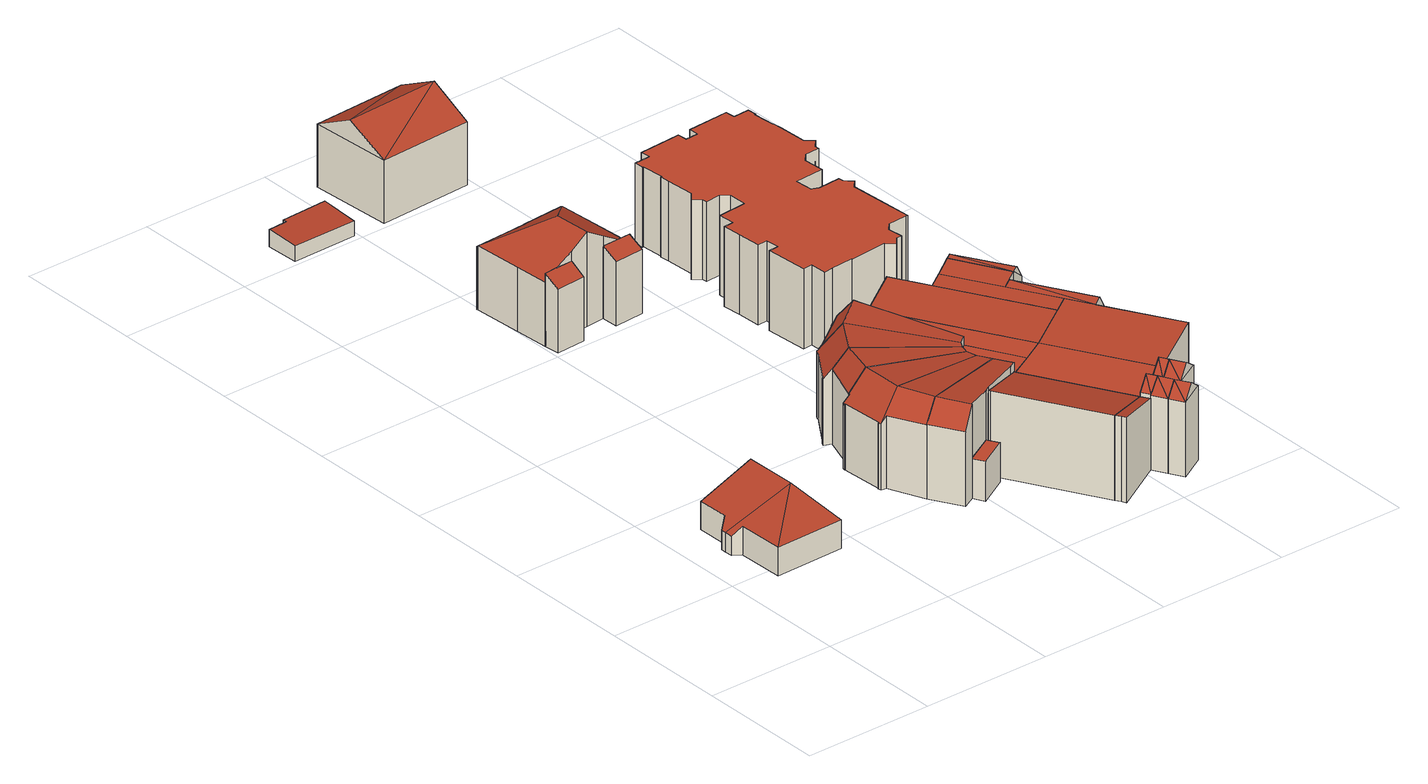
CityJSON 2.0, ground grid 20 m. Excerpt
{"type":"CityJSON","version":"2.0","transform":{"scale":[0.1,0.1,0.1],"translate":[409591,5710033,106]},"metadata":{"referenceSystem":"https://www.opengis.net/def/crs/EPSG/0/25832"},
"CityObjects":{
"building1":{"type":"Building","attributes":{"Gemeindeschluessel":"05978036","Geometrietyp2DReferenz":"3000","function":"31001_3060","roofType":"3200","measuredHeight":10.34},"geometry":[{"type":"MultiSurface","lod":"2","boundaries":[[[0,1,2,3]],[[1,4,5,2]],[[4,6,7,5]],[[6,8,9,7]],[[8,10,11,9]],[[10,12,13,11]],[[12,14,15,13]],[[14,16,17,15]],[[16,18,19,17]],[[18,0,3,19]],[[14,12,20]],[[8,6,21]],[[10,8,21,20]],[[12,10,20]],[[6,4,1,0,20,21]],[[0,18,16,14,20]],[[3,2,5,7,9,11,13,15,17,19]]],"semantics":{"surfaces":[{"type":"WallSurface"},{"type":"RoofSurface"},{"type":"GroundSurface"}],"values":[0,0,0,0,0,0,0,0,0,0,1,1,1,1,1,1,2]}}]},
"building2":{"type":"Building","attributes":{"Gemeindeschluessel":"05978036","Geometrietyp2DReferenz":"3000","function":"31001_2460","roofType":"2100","measuredHeight":2.65},"geometry":[{"type":"MultiSurface","lod":"2","boundaries":[[[22,23,24,25]],[[23,26,27,24]],[[26,28,29,27]],[[28,30,31,29]],[[30,32,33,31]],[[32,34,35,33]],[[34,22,25,35]],[[34,32,30,28,26,23,22]],[[25,24,27,29,31,33,35]]],"semantics":{"surfaces":[{"type":"WallSurface"},{"type":"RoofSurface"},{"type":"GroundSurface"}],"values":[0,0,0,0,0,0,0,1,2]}}]},
"building3":{"type":"Building","attributes":{"Gemeindeschluessel":"05978036","Geometrietyp2DReferenz":"3000","function":"31001_1000"},"children":["building3-1","building3-2","building3-3"]},
"building3-1":{"type":"BuildingPart","attributes":{"roofType":"2100","measuredHeight":11},"parents":["building3"],"geometry":[{"type":"MultiSurface","lod":"2","boundaries":[[[36,37,38,39]],[[40,41,42,43,44]],[[41,36,39,42]],[[41,40,45,37,36]],[[39,38,43,42]],[[44,45,40]],[[43,38,37,45,44]]],"semantics":{"surfaces":[{"type":"WallSurface"},{"type":"RoofSurface"},{"type":"GroundSurface"},{"type":"ClosureSurface"}],"values":[0,0,0,1,2,0,3]}}]},
"building3-2":{"type":"BuildingPart","attributes":{"roofType":"5000","measuredHeight":14.29},"parents":["building3"],"geometry":[{"type":"MultiSurface","lod":"2","boundaries":[[[46,47,48,38,37]],[[47,49,50,51,48]],[[52,53,54,55]],[[53,56,57,54]],[[56,58,59,57]],[[58,60,61,59]],[[60,62,63,61]],[[62,64,65,63]],[[64,66,67,65]],[[66,68,69,67]],[[68,70,71,69]],[[70,72,73,71]],[[72,44,43,73]],[[70,68,66,64,62,60,58,56,74]],[[56,53,52,75,49,47,74]],[[47,46,45,44,72,70,74]],[[38,48,51,55,54,57,59,61,63,65,67,69,71,73,43]],[[75,50,49]],[[52,55,51,50,75]],[[37,45,46]],[[38,43,44,45,37]]],"semantics":{"surfaces":[{"type":"WallSurface"},{"type":"RoofSurface"},{"type":"GroundSurface"},{"type":"ClosureSurface"}],"values":[0,0,0,0,0,0,0,0,0,0,0,0,0,1,1,1,2,0,3,0,3]}}]},
"building3-3":{"type":"BuildingPart","attributes":{"roofType":"2100","measuredHeight":11.07},"parents":["building3"],"geometry":[{"type":"MultiSurface","lod":"2","boundaries":[[[50,76,77,51]],[[76,78,79,77]],[[78,80,52,55,79]],[[80,78,76,50,75]],[[51,77,79,55]],[[75,52,80]],[[51,55,52,75,50]]],"semantics":{"surfaces":[{"type":"WallSurface"},{"type":"RoofSurface"},{"type":"GroundSurface"},{"type":"ClosureSurface"}],"values":[0,0,0,1,2,0,3]}}]},
"building4":{"type":"Building","attributes":{"name":"Gesamtschule","Gemeindeschluessel":"05978036","Geometrietyp2DReferenz":"3000","function":"31001_3021"},"children":["building4-1","building4-2","building4-3","building4-4","building4-5","building4-6","building4-7","building4-8","building4-9","building4-10","building4-11","building4-12","building4-13","building4-14","building4-15","building4-16","building4-17","building4-18","building4-19","building4-20","building4-21","building4-22","building4-23","building4-24"]},
"building4-1":{"type":"BuildingPart","attributes":{"roofType":"3100","measuredHeight":12.97},"parents":["building4"],"geometry":[{"type":"MultiSurface","lod":"2","boundaries":[[[81,82,83]],[[83,84,85]],[[84,83,82]],[[81,85,86]],[[85,81,83]],[[87,88,89,90]],[[91,92,84,82]],[[91,88,87,92]],[[93,91,82,81]],[[89,88,91,93]],[[81,86,90,89,93]],[[86,84,92,87,90]],[[84,86,85]]],"semantics":{"surfaces":[{"type":"WallSurface"},{"type":"RoofSurface"},{"type":"GroundSurface"},{"type":"ClosureSurface"}],"values":[0,1,1,1,1,2,0,3,0,3,3,3,3]}}]},
"building4-2":{"type":"BuildingPart","attributes":{"roofType":"2100","measuredHeight":10.66},"parents":["building4"],"geometry":[{"type":"MultiSurface","lod":"2","boundaries":[[[94,95,96,97]],[[95,98,99,96]],[[98,100,101,99]],[[100,98,95,94]],[[97,96,99,101]],[[97,101,100,94]]],"semantics":{"surfaces":[{"type":"WallSurface"},{"type":"RoofSurface"},{"type":"GroundSurface"},{"type":"ClosureSurface"}],"values":[0,0,0,1,2,3]}}]},
"building4-3":{"type":"BuildingPart","attributes":{"roofType":"2100","measuredHeight":12.36},"parents":["building4"],"geometry":[{"type":"MultiSurface","lod":"2","boundaries":[[[102,103,104,105]],[[106,107,108,102,105]],[[104,103,109,110,111]],[[107,110,109,108]],[[108,109,103,102]],[[106,111,110,107]],[[105,104,111,106]]],"semantics":{"surfaces":[{"type":"WallSurface"},{"type":"RoofSurface"},{"type":"GroundSurface"},{"type":"ClosureSurface"}],"values":[0,1,2,3,3,3,3]}}]},
"building4-4":{"type":"BuildingPart","attributes":{"roofType":"3100","measuredHeight":14.28},"parents":["building4"],"geometry":[{"type":"MultiSurface","lod":"2","boundaries":[[[112,113,114,115]],[[113,116,117,114]],[[118,116,113,112,119]],[[119,120,121,118]],[[122,115,114,117,123,124,125]],[[112,115,122,119]],[[118,123,117,116]],[[121,126,124,123,118]],[[120,127,126,121]],[[127,125,124,126]],[[119,122,125,127,120]]],"semantics":{"surfaces":[{"type":"WallSurface"},{"type":"RoofSurface"},{"type":"GroundSurface"},{"type":"ClosureSurface"}],"values":[0,0,1,1,2,3,3,3,0,3,3]}}]},
"building4-5":{"type":"BuildingPart","attributes":{"roofType":"3100","measuredHeight":12.97},"parents":["building4"],"geometry":[{"type":"MultiSurface","lod":"2","boundaries":[[[128,129,130,131]],[[132,133,134,135]],[[133,128,131,134]],[[128,133,136]],[[137,128,136]],[[128,137,129]],[[132,136,133]],[[136,132,137]],[[131,130,135,134]],[[129,132,135,130]],[[132,129,137]]],"semantics":{"surfaces":[{"type":"WallSurface"},{"type":"RoofSurface"},{"type":"GroundSurface"},{"type":"ClosureSurface"}],"values":[0,0,0,0,1,1,1,1,2,3,3]}}]},
"building4-6":{"type":"BuildingPart","attributes":{"roofType":"1000","measuredHeight":10.76},"parents":["building4"],"geometry":[{"type":"MultiSurface","lod":"2","boundaries":[[[138,91,93,139,140,141]],[[142,143,89,88,144,145]],[[140,139,143,142]],[[88,89,93,91]],[[89,143,139,93]],[[138,144,88,91]],[[141,145,144,138]],[[142,145,141,140]]],"semantics":{"surfaces":[{"type":"RoofSurface"},{"type":"GroundSurface"},{"type":"ClosureSurface"}],"values":[0,1,2,2,2,2,2,2]}}]},
"building4-7":{"type":"BuildingPart","attributes":{"roofType":"3100","measuredHeight":13.16},"parents":["building4"],"geometry":[{"type":"MultiSurface","lod":"2","boundaries":[[[146,147,148,149]],[[147,150,151,148]],[[152,146,149,153]],[[150,147,154]],[[146,152,155]],[[155,147,146]],[[147,155,154]],[[155,150,154]],[[150,155,152]],[[149,148,151,153]],[[150,152,153,151]]],"semantics":{"surfaces":[{"type":"WallSurface"},{"type":"RoofSurface"},{"type":"GroundSurface"},{"type":"ClosureSurface"}],"values":[0,0,0,0,0,1,1,1,1,2,3]}}]},
"building4-8":{"type":"BuildingPart","attributes":{"roofType":"1000","measuredHeight":6.06},"parents":["building4"],"geometry":[{"type":"MultiSurface","lod":"2","boundaries":[[[156,157,158,159]],[[160,161,162,163]],[[161,156,159,162]],[[161,160,164,157,156]],[[159,158,165,163,162]],[[163,165,164,160]],[[165,158,157,164]]],"semantics":{"surfaces":[{"type":"WallSurface"},{"type":"RoofSurface"},{"type":"GroundSurface"},{"type":"ClosureSurface"}],"values":[0,0,0,1,2,3,3]}}]},
"building4-9":{"type":"BuildingPart","attributes":{"roofType":"3100","measuredHeight":14.28},"parents":["building4"],"geometry":[{"type":"MultiSurface","lod":"2","boundaries":[[[166,167,168,169]],[[167,170,171,168]],[[170,172,173,171]],[[172,174,175,173]],[[174,176,177,175]],[[176,178,179,177]],[[180,166,169,181]],[[182,183,184,185]],[[185,178,176,174,172,170,167,166,180,182]],[[168,171,173,175,177,179,186,187,188,189,181,169]],[[185,186,179,178]],[[184,190,185]],[[190,191,187,186,185]],[[183,192,191,190,184]],[[192,188,187,191]],[[182,189,188,192,183]],[[182,180,181,189]]],"semantics":{"surfaces":[{"type":"WallSurface"},{"type":"RoofSurface"},{"type":"GroundSurface"},{"type":"ClosureSurface"}],"values":[0,0,0,0,0,0,0,1,1,2,3,0,3,0,3,3,3]}}]},
"building4-10":{"type":"BuildingPart","attributes":{"roofType":"3100","measuredHeight":14.28},"parents":["building4"],"geometry":[{"type":"MultiSurface","lod":"2","boundaries":[[[193,180,181,194]],[[182,180,193,195]],[[195,196,197,182]],[[198,194,181,189,188,199]],[[193,194,198,195]],[[180,182,189,181]],[[197,183,182]],[[183,192,188,189,182]],[[196,200,192,183,197]],[[200,199,188,192]],[[195,198,199,200,196]]],"semantics":{"surfaces":[{"type":"WallSurface"},{"type":"RoofSurface"},{"type":"GroundSurface"},{"type":"ClosureSurface"}],"values":[0,1,1,2,3,3,0,3,0,3,3]}}]},
"building4-11":{"type":"BuildingPart","attributes":{"roofType":"2100","measuredHeight":12.36},"parents":["building4"],"geometry":[{"type":"MultiSurface","lod":"2","boundaries":[[[201,202,203,204]],[[202,205,206,203]],[[139,205,202,201,107,106,140]],[[142,111,110,204,203,206,143]],[[107,110,111,106]],[[111,142,140,106]],[[107,201,204,110]],[[206,205,139,143]],[[139,140,142,143]]],"semantics":{"surfaces":[{"type":"WallSurface"},{"type":"RoofSurface"},{"type":"GroundSurface"},{"type":"ClosureSurface"}],"values":[0,0,1,2,3,3,3,3,3]}}]},
"building4-12":{"type":"BuildingPart","attributes":{"roofType":"3100","measuredHeight":12.97},"parents":["building4"],"geometry":[{"type":"MultiSurface","lod":"2","boundaries":[[[207,208,209,210]],[[208,132,135,209]],[[132,208,211]],[[207,211,208]],[[211,207,212]],[[212,132,211]],[[132,212,86]],[[210,209,135,90]],[[132,86,90,135]],[[86,207,210,90]],[[207,86,212]]],"semantics":{"surfaces":[{"type":"WallSurface"},{"type":"RoofSurface"},{"type":"GroundSurface"},{"type":"ClosureSurface"}],"values":[0,0,0,1,1,1,1,2,3,3,3]}}]},
"building4-13":{"type":"BuildingPart","attributes":{"roofType":"3100","measuredHeight":14.28},"parents":["building4"],"geometry":[{"type":"MultiSurface","lod":"2","boundaries":[[[213,214,215,179,178]],[[214,216,94,97,215]],[[217,218,219,101,100]],[[218,220,221,222,219]],[[218,217,216,214,213,185]],[[185,190,223,220,218]],[[187,186,179,215,97,101,219,222,224]],[[185,186,187,191,190]],[[213,178,185]],[[178,179,186,185]],[[100,94,216,217]],[[100,101,97,94]],[[223,225,221,220]],[[225,224,222,221]],[[190,191,225,223]],[[191,187,224,225]]],"semantics":{"surfaces":[{"type":"WallSurface"},{"type":"RoofSurface"},{"type":"GroundSurface"},{"type":"ClosureSurface"}],"values":[0,0,0,0,1,1,2,3,0,3,0,3,0,3,0,3]}}]},
"building4-14":{"type":"BuildingPart","attributes":{"roofType":"2100","measuredHeight":11.96},"parents":["building4"],"geometry":[{"type":"MultiSurface","lod":"2","boundaries":[[[226,227,228,229]],[[227,105,104,228]],[[227,226,140,106,105]],[[104,111,142,229,228]],[[106,111,104,105]],[[111,106,140,142]],[[226,229,142,140]]],"semantics":{"surfaces":[{"type":"WallSurface"},{"type":"RoofSurface"},{"type":"GroundSurface"},{"type":"ClosureSurface"}],"values":[0,0,1,2,3,3,3]}}]},
"building4-15":{"type":"BuildingPart","attributes":{"roofType":"1000","measuredHeight":10.76},"parents":["building4"],"geometry":[{"type":"MultiSurface","lod":"2","boundaries":[[[126,127,230,231,232,138,141,225,191,192,200]],[[199,188,187,224,145,144,233,234,235,125,124]],[[188,199,200,192]],[[187,188,192,191]],[[224,187,191,225]],[[225,141,145,224]],[[141,138,144,145]],[[232,233,144,138]],[[234,233,232,231]],[[235,234,231,230]],[[125,235,230,127]],[[124,125,127,126]],[[199,124,126,200]]],"semantics":{"surfaces":[{"type":"RoofSurface"},{"type":"GroundSurface"},{"type":"ClosureSurface"}],"values":[0,1,2,2,2,2,2,2,2,2,2,2,2]}}]},
"building4-16":{"type":"BuildingPart","attributes":{"roofType":"3100","measuredHeight":14.28},"parents":["building4"],"geometry":[{"type":"MultiSurface","lod":"2","boundaries":[[[116,236,237,117]],[[236,238,239,237]],[[238,240,241,239]],[[240,242,243,241]],[[242,244,245,243]],[[244,246,247,245]],[[246,248,193,194,247]],[[195,248,246,244,242,240,238,236,116,118]],[[118,121,196,195]],[[123,117,237,239,241,243,245,247,194,198,199,124]],[[116,117,123,118]],[[195,193,248]],[[195,198,194,193]],[[196,200,199,198,195]],[[121,126,200,196]],[[126,124,199,200]],[[118,123,124,126,121]]],"semantics":{"surfaces":[{"type":"WallSurface"},{"type":"RoofSurface"},{"type":"GroundSurface"},{"type":"ClosureSurface"}],"values":[0,0,0,0,0,0,0,1,1,2,3,0,3,3,0,3,3]}}]},
"building4-17":{"type":"BuildingPart","attributes":{"roofType":"1000","measuredHeight":10.76},"parents":["building4"],"geometry":[{"type":"MultiSurface","lod":"2","boundaries":[[[221,249,250,222]],[[249,251,252,250]],[[251,226,229,252]],[[226,251,249,221,225,141,140]],[[142,145,224,222,250,252,229]],[[141,145,142,140]],[[222,224,225,221]],[[224,145,141,225]],[[226,140,142,229]]],"semantics":{"surfaces":[{"type":"WallSurface"},{"type":"RoofSurface"},{"type":"GroundSurface"},{"type":"ClosureSurface"}],"values":[0,0,0,1,2,3,3,3,3]}}]},
"building4-18":{"type":"BuildingPart","attributes":{"roofType":"3100","measuredHeight":12.58},"parents":["building4"],"geometry":[{"type":"MultiSurface","lod":"2","boundaries":[[[253,254,255,151]],[[254,201,204,255]],[[201,254,256]],[[257,254,253]],[[254,257,256]],[[257,201,256]],[[201,257,108,107]],[[151,255,204,110,109]],[[109,110,107,108]],[[110,204,201,107]],[[253,151,109,108]],[[253,108,257]]],"semantics":{"surfaces":[{"type":"WallSurface"},{"type":"RoofSurface"},{"type":"GroundSurface"},{"type":"ClosureSurface"}],"values":[0,0,0,1,1,1,1,2,3,3,3,3]}}]},
"building4-19":{"type":"BuildingPart","attributes":{"roofType":"3100","measuredHeight":12.97},"parents":["building4"],"geometry":[{"type":"MultiSurface","lod":"2","boundaries":[[[129,258,259,260,130]],[[85,129,137]],[[129,85,258]],[[86,137,132]],[[137,86,85]],[[130,260,87,90,135]],[[92,259,258,84]],[[86,90,87,92,84]],[[92,87,260,259]],[[86,132,135,90]],[[132,129,130,135]],[[85,84,258]],[[86,84,85]],[[129,132,137]]],"semantics":{"surfaces":[{"type":"WallSurface"},{"type":"RoofSurface"},{"type":"GroundSurface"},{"type":"ClosureSurface"}],"values":[0,1,1,1,1,2,0,3,3,3,3,0,3,3]}}]},
"building4-20":{"type":"BuildingPart","attributes":{"roofType":"2100","measuredHeight":12.89},"parents":["building4"],"geometry":[{"type":"MultiSurface","lod":"2","boundaries":[[[259,261,262,260]],[[261,263,264,262]],[[263,265,266,264]],[[92,91,265,263,261,259]],[[260,262,264,266,88,87]],[[91,88,266,265]],[[87,88,91,92]],[[87,92,259,260]]],"semantics":{"surfaces":[{"type":"WallSurface"},{"type":"RoofSurface"},{"type":"GroundSurface"},{"type":"ClosureSurface"}],"values":[0,0,0,1,2,3,3,3]}}]},
"building4-21":{"type":"BuildingPart","attributes":{"roofType":"2100","measuredHeight":13.06},"parents":["building4"],"geometry":[{"type":"MultiSurface","lod":"2","boundaries":[[[102,152,153,103]],[[108,150,152,102]],[[103,153,151,109]],[[152,150,253,151,153]],[[108,257,253,150]],[[108,109,151,253]],[[108,253,257]],[[108,102,103,109]]],"semantics":{"surfaces":[{"type":"WallSurface"},{"type":"RoofSurface"},{"type":"GroundSurface"},{"type":"ClosureSurface"}],"values":[0,1,2,3,0,3,3,3]}}]},
"building4-22":{"type":"BuildingPart","attributes":{"roofType":"3100","measuredHeight":12.97},"parents":["building4"],"geometry":[{"type":"MultiSurface","lod":"2","boundaries":[[[267,207,210,206,205]],[[267,81,268]],[[267,212,207]],[[212,267,268]],[[268,86,212]],[[86,268,81]],[[206,210,90,89,143]],[[207,86,90,210]],[[86,81,93,89,90]],[[205,139,93,81,267]],[[89,93,139,143]],[[205,206,143,139]],[[86,207,212]]],"semantics":{"surfaces":[{"type":"WallSurface"},{"type":"RoofSurface"},{"type":"GroundSurface"},{"type":"ClosureSurface"}],"values":[0,0,1,1,1,1,2,3,3,0,3,3,3]}}]},
"building4-23":{"type":"BuildingPart","attributes":{"roofType":"2100","measuredHeight":12.89},"parents":["building4"],"geometry":[{"type":"MultiSurface","lod":"2","boundaries":[[[269,231,234]],[[265,270,271,266]],[[270,272,273,271]],[[272,270,265,91,138,232,269]],[[234,233,144,88,266,271,273]],[[232,231,269]],[[233,234,231,232]],[[144,233,232,138]],[[91,88,144,138]],[[266,88,91,265]],[[269,234,273,272]]],"semantics":{"surfaces":[{"type":"WallSurface"},{"type":"RoofSurface"},{"type":"GroundSurface"},{"type":"ClosureSurface"}],"values":[0,0,0,1,2,0,3,3,3,3,3]}}]},
"building4-24":{"type":"BuildingPart","attributes":{"roofType":"3100","measuredHeight":14.28},"parents":["building4"],"geometry":[{"type":"MultiSurface","lod":"2","boundaries":[[[274,275,112,115,276]],[[277,273,272]],[[277,278,163,273]],[[278,160,163]],[[279,158,157]],[[279,274,276,158]],[[280,278,277,281,282,120,119]],[[119,275,274,279,280]],[[276,115,122,125,235,234,273,163,165,158]],[[119,112,275]],[[119,122,115,112]],[[120,127,125,122,119]],[[282,230,127,120]],[[230,235,125,127]],[[231,230,282,281,269]],[[231,234,235,230]],[[272,269,281,277]],[[272,273,234,231,269]],[[164,160,278,280]],[[165,163,160,164]],[[279,157,164,280]],[[165,164,157,158]]],"semantics":{"surfaces":[{"type":"WallSurface"},{"type":"RoofSurface"},{"type":"GroundSurface"},{"type":"ClosureSurface"}],"values":[0,0,0,0,0,0,1,1,2,0,3,3,0,3,0,3,0,3,0,3,0,3]}}]},
"building5":{"type":"Building","attributes":{"Gemeindeschluessel":"05978036","Geometrietyp2DReferenz":"3000","function":"31001_1000","roofType":"3100","measuredHeight":12.99},"geometry":[{"type":"MultiSurface","lod":"2","boundaries":[[[283,284,285,286]],[[284,287,288,285]],[[287,289,290,288]],[[289,283,286,290]],[[287,284,291]],[[283,289,292]],[[284,292,291]],[[292,284,283]],[[291,289,287]],[[289,291,292]],[[286,285,288,290]]],"semantics":{"surfaces":[{"type":"WallSurface"},{"type":"RoofSurface"},{"type":"GroundSurface"}],"values":[0,0,0,0,0,0,1,1,1,1,2]}}]},
"building6":{"type":"Building","attributes":{"Gemeindeschluessel":"05978036","Geometrietyp2DReferenz":"3000","function":"31001_1000","roofType":"1000","measuredHeight":12.1},"geometry":[{"type":"MultiSurface","lod":"2","boundaries":[[[293,294,295,296]],[[294,297,298,295]],[[297,299,300,298]],[[299,301,302,300]],[[301,303,304,302]],[[303,305,306,304]],[[305,307,308,306]],[[307,309,310,308]],[[309,311,312,310]],[[311,313,314,312]],[[313,315,316,314]],[[315,317,318,316]],[[317,319,320,318]],[[319,321,322,320]],[[321,323,324,322]],[[323,325,326,324]],[[325,327,328,326]],[[327,329,330,328]],[[329,331,332,330]],[[331,333,334,332]],[[333,335,336,334]],[[335,337,338,336]],[[337,339,340,338]],[[339,341,342,340]],[[341,343,344,342]],[[343,345,346,344]],[[345,347,348,346]],[[347,349,350,348]],[[349,351,352,350]],[[351,353,354,352]],[[353,355,356,354]],[[355,357,358,356]],[[357,359,360,358]],[[359,361,362,360]],[[361,363,364,362]],[[363,365,366,364]],[[365,367,368,366]],[[367,369,370,368]],[[369,371,372,370]],[[371,373,374,372]],[[373,375,376,374]],[[375,377,378,376]],[[377,379,380,378]],[[379,381,382,380]],[[381,383,384,382]],[[383,385,386,384]],[[385,387,388,386]],[[387,389,390,388]],[[389,391,392,390]],[[391,393,394,392]],[[393,395,396,394]],[[395,397,398,396]],[[397,399,400,398]],[[399,401,402,400]],[[401,403,404,402]],[[403,405,406,404]],[[405,407,408,406]],[[407,409,410,408]],[[409,411,412,410]],[[411,413,414,412]],[[413,415,416,414]],[[415,417,418,416]],[[417,419,420,418]],[[419,421,422,420]],[[421,423,424,422]],[[423,293,296,424]],[[423,421,419,417,415,413,411,409,407,405,403,401,399,397,395,393,391,389,387,385,383,381,379,377,375,373,371,369,367,365,363,361,359,357,355,353,351,349,347,345,343,341,339,337,335,333,331,329,327,325,323,321,319,317,315,313,311,309,307,305,303,301,299,297,294,293]],[[296,295,298,300,302,304,306,308,310,312,314,316,318,320,322,324,326,328,330,332,334,336,338,340,342,344,346,348,350,352,354,356,358,360,362,364,366,368,370,372,374,376,378,380,382,384,386,388,390,392,394,396,398,400,402,404,406,408,410,412,414,416,418,420,422,424]]],"semantics":{"surfaces":[{"type":"WallSurface"},{"type":"RoofSurface"},{"type":"GroundSurface"}],"values":[0,0,0,0,0,0,0,0,0,0,0,0,0,0,0,0,0,0,0,0,0,0,0,0,0,0,0,0,0,0,0,0,0,0,0,0,0,0,0,0,0,0,0,0,0,0,0,0,0,0,0,0,0,0,0,0,0,0,0,0,0,0,0,0,0,0,1,2]}}]}
},
"vertices":[
[1,216,81],[1,223,81],[1,223,52],[1,216,52],[14,232,95],[14,232,52],[13,280,95],[13,280,52],[121,282,95],[121,282,52],[123,208,95],[123,208,52],[124,126,95],[124,126,52],[15,124,95],[15,124,52],[14,195,95],[14,195,52],[2,203,81],[2,203,52],[69,163,155],[68,244,155],
[194,1209,30],[93,1208,30],[93,1208,7],[194,1209,7],[91,1258,33],[91,1258,7],[91,1259,33],[91,1259,7],[121,1260,33],[121,1260,7],[121,1266,33],[121,1266,7],[194,1269,33],[194,1269,7],
[307,809,107],[306,834,120],[306,834,10],[307,809,10],[352,836,120],[354,812,107],[354,812,10],[352,836,10],[352,836,107],[331,835,120],
[306,834,135],[277,832,153],[277,832,10],[249,830,135],[249,830,121],[249,830,10],[202,827,107],[199,880,107],[199,880,10],[202,827,10],[194,955,107],[194,955,10],[194,958,105],[194,958,10],[259,962,105],[259,962,10],[260,959,107],[260,959,10],[279,960,107],[279,960,10],[279,963,105],[279,963,10],[344,967,105],[344,967,10],[344,964,107],[344,964,10],[349,889,107],[349,889,10],[274,889,153],[225,829,121],
[250,806,107],[250,806,10],[204,803,107],[204,803,10],[202,827,121],
[617,85,145],[579,64,145],[598,75,162],[587,51,145],[606,61,162],[625,72,145],[587,51,32],[579,64,32],[617,85,32],[625,72,32],[579,64,139],[587,51,139],[617,85,139],
[394,464,138],[390,469,134],[390,469,32],[394,464,32],[396,473,134],[396,473,32],[399,468,138],[399,468,32],
[560,454,155],[560,454,32],[539,442,32],[539,442,151],[625,289,151],[646,301,155],[606,373,155],[606,373,32],[646,301,32],[625,289,32],
[312,179,144],[289,233,142],[289,233,32],[312,179,32],[281,234,132],[281,234,32],[314,240,175],[334,188,175],[479,245,152],[468,265,152],[334,188,32],[314,240,32],[468,265,32],[479,245,32],[468,265,139],[479,245,139],
[609,7,145],[597,28,145],[597,28,32],[609,7,32],[637,51,145],[649,30,145],[649,30,32],[637,51,32],[629,19,162],[617,40,162],
[494,216,139],[650,104,139],[565,255,139],[529,235,139],[565,255,32],[650,104,32],[494,216,32],[529,235,32],
[613,483,139],[658,402,139],[658,402,32],[613,483,32],[632,387,162],[632,387,32],[587,469,162],[587,469,32],[642,393,163],[595,474,163],
[368,125,92],[359,142,92],[359,142,32],[368,125,32],[404,168,92],[414,151,92],[414,151,32],[404,168,32],[359,143,92],[359,143,32],
[296,371,132],[298,376,130],[298,376,32],[296,371,32],[299,376,132],[299,376,32],[335,429,131],[335,429,32],[334,430,130],[334,430,32],[337,434,131],[337,434,32],[339,432,134],[339,432,32],[307,366,146],[307,366,32],[327,357,175],[467,293,152],[472,302,153],[362,410,175],[362,410,32],[472,302,32],[467,293,32],[327,357,32],[472,302,152],[472,302,139],[467,293,139],
[287,308,142],[287,308,32],[312,304,175],[464,281,152],[467,293,153],[312,304,32],[464,281,32],[464,281,139],
[668,262,155],[732,150,155],[732,150,32],[668,262,32],[659,109,141],[659,109,32],
[666,95,145],[678,74,145],[678,74,32],[666,95,32],[657,63,162],[645,84,162],
[339,432,136],[342,430,140],[342,430,32],[394,464,145],[399,468,145],[410,447,175],[410,447,32],[416,436,173],[416,436,139],[416,436,32],[486,313,152],[486,313,32],[486,313,139],
[448,463,139],[508,497,151],[508,497,32],[448,463,32],
[494,219,139],[482,212,139],[493,218,139],[493,218,32],[482,212,32],[494,219,32],
[280,239,131],[280,239,32],[281,239,132],[281,239,32],[278,304,132],[278,304,32],[277,304,130],[277,304,32],[278,309,131],[278,309,32],[287,306,142],[287,306,32],[287,308,143],
[430,444,139],[430,444,32],[426,451,139],[426,451,32],
[632,387,136],[694,277,136],[694,277,32],[681,270,158],[619,380,158],
[585,50,145],[585,50,140],[585,50,32],
[507,5,161],[507,5,32],[504,11,161],[504,11,32],[499,19,161],[499,19,32],
[659,109,145],[638,97,162],
[482,212,142],[414,171,161],[414,171,32],[412,173,161],[412,173,32],
[339,131,145],[312,179,145],[339,131,32],[412,173,166],[404,168,167],[359,142,174],[359,143,175],[482,212,154],[494,219,152],
[235,1334,105],[383,1341,105],[383,1341,9],[235,1334,9],[389,1213,105],[389,1213,9],[242,1206,105],[242,1206,9],[386,1277,139],[238,1270,139],
[460,610,129],[456,675,129],[456,675,8],[460,610,8],[471,676,129],[471,676,8],[469,696,129],[469,696,8],[454,695,129],[454,695,8],[452,731,129],[452,731,8],[450,760,129],[450,760,8],[465,761,129],[465,761,8],[464,786,129],[464,786,8],[508,789,129],[508,789,8],[507,816,129],[507,816,8],[496,826,129],[496,826,8],[473,824,129],[473,824,8],[472,831,129],[472,831,8],[461,841,129],[461,841,8],[471,853,129],[471,853,8],[468,896,129],[468,896,8],[467,911,129],[467,911,8],[469,911,129],[469,911,8],[466,946,129],[466,946,8],[465,945,129],[465,945,8],[464,960,129],[464,960,8],[489,961,129],[489,961,8],[488,976,129],[488,976,8],[554,980,129],[554,980,8],[555,965,129],[555,965,8],[574,966,129],[574,966,8],[574,981,129],[574,981,8],[639,985,129],[639,985,8],[640,970,129],[640,970,8],[665,971,129],[665,971,8],[666,957,129],[666,957,8],[664,957,129],[664,957,8],[667,923,129],[667,923,8],[668,923,129],[668,923,8],[669,909,129],[669,909,8],[671,865,129],[671,865,8],[683,855,129],[683,855,8],[673,843,129],[673,843,8],[673,836,129],[673,836,8],[650,835,129],[650,835,8],[640,824,129],[640,824,8],[642,792,129],[642,792,8],[597,789,129],[597,789,8],[599,763,129],[599,763,8],[610,758,129],[610,758,8],[644,760,129],[644,760,8],[645,753,129],[645,753,8],[656,742,129],[656,742,8],[646,731,129],[646,731,8],[650,671,129],[650,671,8],[653,630,129],[653,630,8],[651,630,129],[651,630,8],[620,628,129],[620,628,8],[611,618,129],[611,618,8],[613,595,129],[613,595,8],[613,594,129],[613,594,8],[605,594,129],[605,594,8],[595,582,129],[595,582,8],[583,593,129],[583,593,8],[525,589,129],[525,589,8],[525,590,129],[525,590,8],[490,588,129],[490,588,8],[490,587,129],[490,587,8],[476,586,129],[476,586,8],[475,611,129],[475,611,8]
]}
